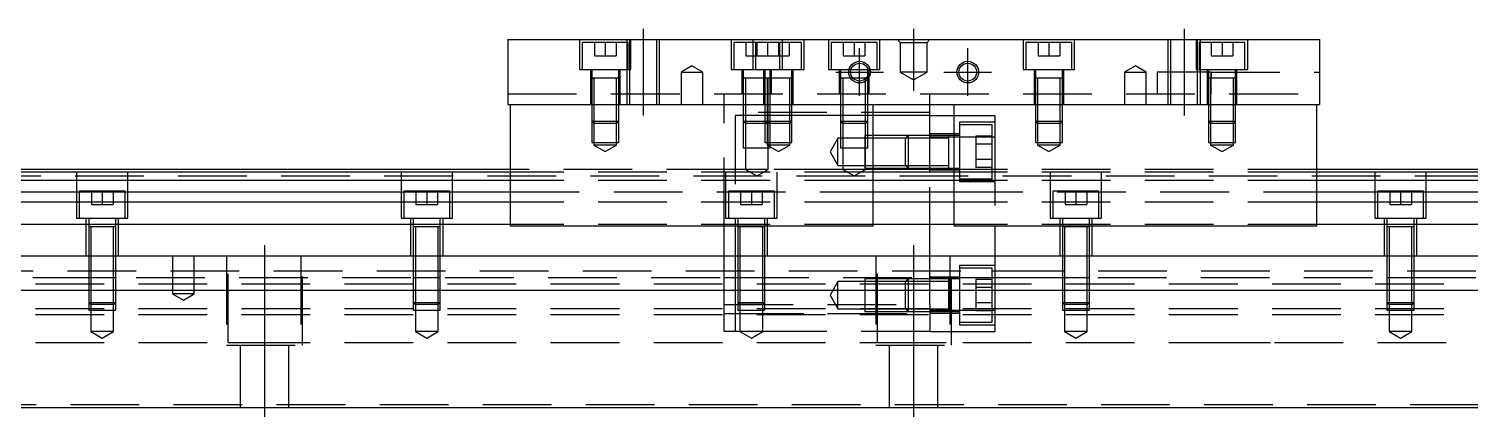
# Model space of a CAD drawing. Extents: x -20 to 1052, y -266 to 102.
# Drawn here: x 246.4 to 512.9, y -226.9 to -154.9 of the extents above; entities that cross this region are included whole.
import ezdxf

# ---------------------------------------------------------------- set-up
doc = ezdxf.new("R2010")
doc.units = 0
doc.linetypes.add('CENTER', pattern=[50.8, 31.75, -6.35, 6.35, -6.35])
doc.linetypes.add('DASHED', pattern=[19.05, 12.7, -6.35])
doc.layers.get('0').update_dxf_attribs({"linetype": 'CONTINUOUS'})
doc.layers.add('CENTER', color=1, linetype='CENTER')

msp = doc.modelspace()

# ---------------------------------------------------------------- linework, layer by layer
at = {"color": 7, "linetype": 'CONTINUOUS'}
for p, q in [((335, -156.93), (335, -168.93)), ((335, -156.93), (485, -156.93)), ((485, -156.93), (485, -168.93)), ((398.770162, -164.03), (398.32967, -164.03)), ((401.500006, -164.03), (401.229838, -164.03)), ((335, -168.93), (485, -168.93)), ((335.5, -191.43), (335.5, -168.93)), ((402.5, -191.43), (402.5, -168.93)), ((413, -181.43), (413, -168.93)), ((417.5, -191.43), (417.5, -168.93)), ((484.5, -191.43), (484.5, -168.93)), ((413, -170.93), (417.5, -170.93)), ((335.5, -180.93), (28, -180.93)), ((763, -180.93), (484.5, -180.93)), ((335.5, -181.43), (0, -181.43)), ((335.5, -182.969608), (0, -182.969608)), ((417.5, -181.43), (402.5, -181.43)), ((417.5, -182.969608), (402.5, -182.969608)), ((820, -181.43), (484.5, -181.43)), ((820, -182.969608), (484.5, -182.969608)), ((0, -185.090392), (335.5, -185.090392)), ((402.5, -185.090392), (417.5, -185.090392)), ((484.5, -185.090392), (820, -185.090392)), ((335.5, -187.000532), (0, -187.000532)), ((417.5, -187.000532), (402.5, -187.000532)), ((820, -187.000532), (484.5, -187.000532)), ((335.5, -191.111934), (0, -191.111934)), ((402.5, -191.43), (335.5, -191.43)), ((417.5, -191.111934), (402.5, -191.111934)), ((484.5, -191.43), (417.5, -191.43)), ((820, -191.111934), (484.5, -191.111934)), ((0, -196.93), (820, -196.93)), ((424.5, -199.68), (425, -199.68)), ((0, -203.23), (820, -203.23)), ((416.5, -204.019994), (416.5, -203.23)), ((416.5, -207.180006), (416.5, -206.63)), ((0, -224.93), (820, -224.93))]:
    msp.add_line(p, q, dxfattribs=at)
at = {"color": 3, "linetype": 'DASHED'}
for p, q in [((348.25, -156.93), (348.25, -162.43)), ((357.000006, -156.93), (357.000006, -157.43)), ((357.5, -156.93), (357.5, -168.93)), ((357.75, -162.43), (357.75, -156.93)), ((362.5, -168.93), (362.5, -156.93)), ((362.999994, -168.93), (362.999994, -156.93)), ((376.25, -156.93), (376.25, -162.43)), ((380.25, -156.93), (380.25, -162.43)), ((385.75, -162.43), (385.75, -156.93)), ((389.75, -162.43), (389.75, -156.93)), ((394.25, -156.93), (394.25, -162.43)), ((403.75, -162.43), (403.75, -156.93)), ((407.5, -157.43), (407, -156.93)), ((412.5, -157.43), (413, -156.93)), ((430.25, -156.93), (430.25, -162.43)), ((439.75, -162.43), (439.75, -156.93)), ((457.000006, -156.93), (457.000006, -168.93)), ((457.5, -156.93), (457.5, -168.93)), ((462.25, -156.93), (462.25, -162.43)), ((462.5, -168.93), (462.5, -156.93)), ((462.999994, -157.43), (462.999994, -156.93)), ((471.75, -162.43), (471.75, -156.93)), ((357.25, -157.43), (348.75, -157.43)), ((348.75, -157.43), (348.75, -162.43)), ((351, -157.43), (351, -159.93)), ((353, -157.43), (353, -159.93)), ((355, -157.43), (355, -159.93)), ((357.000006, -157.43), (357.000006, -162.43)), ((357.25, -162.43), (357.25, -157.43)), ((380.75, -157.43), (376.75, -157.43)), ((376.75, -157.43), (376.75, -162.43)), ((379, -157.43), (379, -159.93)), ((389.25, -157.43), (380.75, -157.43)), ((380.75, -157.43), (380.75, -162.43)), ((381, -157.43), (381, -159.93)), ((383, -157.43), (383, -159.93)), ((385, -157.43), (385, -159.93)), ((385.25, -162.43), (385.25, -157.43)), ((387, -157.43), (387, -159.93)), ((389.25, -162.43), (389.25, -157.43)), ((403.25, -157.43), (394.75, -157.43)), ((394.75, -157.43), (394.75, -162.43)), ((397, -157.43), (397, -159.93)), ((399, -157.43), (399, -159.93)), ((401, -157.43), (401, -159.93)), ((403.25, -162.43), (403.25, -157.43)), ((407.5, -157.43), (407.5, -162.93)), ((407.5, -157.43), (412.5, -157.43)), ((412.5, -162.93), (412.5, -157.43)), ((439.25, -157.43), (430.75, -157.43)), ((430.75, -157.43), (430.75, -162.43)), ((433, -157.43), (433, -159.93)), ((435, -157.43), (435, -159.93)), ((437, -157.43), (437, -159.93)), ((439.25, -162.43), (439.25, -157.43)), ((471.25, -157.43), (462.75, -157.43)), ((462.75, -157.43), (462.75, -162.43)), ((462.999994, -162.43), (462.999994, -157.43)), ((465, -157.43), (465, -159.93)), ((467, -157.43), (467, -159.93)), ((469, -157.43), (469, -159.93)), ((471.25, -162.43), (471.25, -157.43)), ((348.25, -162.43), (357.75, -162.43)), ((350.25, -162.43), (350.25, -168.93)), ((350.5, -162.43), (350.5, -164.03)), ((351, -159.93), (353, -159.93)), ((353, -159.93), (355, -159.93)), ((355.5, -164.03), (355.5, -162.43)), ((355.75, -168.93), (355.75, -162.43)), ((357.000006, -162.43), (357.000006, -168.93)), ((369, -161.7753), (367, -162.93)), ((371, -162.93), (369, -161.7753)), ((376.25, -162.43), (380.25, -162.43)), ((378.25, -162.43), (378.25, -166.93)), ((378.5, -162.43), (378.5, -164.03)), ((379, -159.93), (381, -159.93)), ((380.25, -162.43), (389.75, -162.43)), ((381, -159.93), (383, -159.93)), ((382.25, -162.43), (382.25, -168.93)), ((382.5, -162.43), (382.5, -164.03)), ((383, -159.93), (385, -159.93)), ((383.5, -164.03), (383.5, -162.43)), ((383.75, -166.93), (383.75, -162.43)), ((385, -159.93), (387, -159.93)), ((387.5, -164.03), (387.5, -162.43)), ((387.75, -168.93), (387.75, -162.43)), ((394.25, -162.43), (403.75, -162.43)), ((396.25, -162.43), (396.25, -166.93)), ((396.5, -162.43), (396.5, -164.03)), ((397, -159.93), (399, -159.93)), ((399, -159.93), (401, -159.93)), ((401.5, -163.617386), (401.5, -162.43)), ((401.75, -166.93), (401.75, -162.43)), ((430.25, -162.43), (439.75, -162.43)), ((432.25, -162.43), (432.25, -168.93)), ((432.5, -162.43), (432.5, -164.03)), ((433, -159.93), (435, -159.93)), ((435, -159.93), (437, -159.93)), ((437.5, -164.03), (437.5, -162.43)), ((437.75, -168.93), (437.75, -162.43)), ((451, -161.7753), (449, -162.93)), ((453, -162.93), (451, -161.7753)), ((462.25, -162.43), (471.75, -162.43)), ((462.999994, -168.93), (462.999994, -162.43)), ((464.25, -162.43), (464.25, -168.93)), ((464.5, -162.43), (464.5, -164.03)), ((465, -159.93), (467, -159.93)), ((467, -159.93), (469, -159.93)), ((469.5, -164.03), (469.5, -162.43)), ((469.75, -168.93), (469.75, -162.43)), ((350.5, -164.025), (350.5, -164.03)), ((350.5, -164.03), (350.757448, -164.03)), ((350.757468, -164.03), (350.5, -164.03)), ((350.5, -164.03), (350.5, -164.035)), ((350.5, -164.03), (350.5, -168.92998)), ((355.242552, -164.03), (350.757468, -164.03)), ((350.9, -164.03), (350.9, -168.92998)), ((355.1, -168.92998), (355.1, -164.03)), ((355.5, -164.03), (355.242552, -164.03)), ((355.242602, -164.03), (355.5, -164.03)), ((355.5, -164.03), (355.5, -164.025)), ((355.5, -164.035), (355.5, -164.03)), ((355.5, -168.92998), (355.5, -164.03)), ((367, -162.93), (369, -162.93)), ((367, -162.93), (367, -168.93)), ((369, -162.93), (371, -162.93)), ((371, -168.93), (371, -162.93)), ((378.5, -164.025), (378.5, -164.03)), ((378.5, -164.03), (378.757448, -164.03)), ((378.757468, -164.03), (378.5, -164.03)), ((378.5, -164.03), (378.5, -166.92998)), ((378.5, -164.03), (378.5, -164.035)), ((382.300194, -164.03), (378.757468, -164.03)), ((378.9, -164.03), (378.9, -166.92998)), ((382.5, -164.025), (382.5, -164.03)), ((382.757468, -164.03), (382.5, -164.03)), ((382.5, -164.03), (382.5, -164.035)), ((382.5, -164.03), (382.5, -168.92998)), ((387.242552, -164.03), (382.757468, -164.03)), ((382.9, -164.03), (382.9, -168.92998)), ((383.1, -166.92998), (383.1, -164.03)), ((383.5, -164.03), (383.5, -164.025)), ((383.5, -166.92998), (383.5, -164.03)), ((383.5, -164.035), (383.5, -164.03)), ((387.1, -168.92998), (387.1, -164.03)), ((387.5, -164.03), (387.242552, -164.03)), ((387.5, -164.03), (387.5, -164.025)), ((387.5, -164.035), (387.5, -164.03)), ((387.5, -168.92998), (387.5, -164.03)), ((396.5, -164.025), (396.5, -164.03)), ((396.5, -164.03), (396.757448, -164.03)), ((396.757468, -164.03), (396.5, -164.03)), ((396.5, -164.03), (396.5, -164.035)), ((396.5, -164.03), (396.5, -166.92998)), ((398.329928, -164.03), (396.757468, -164.03)), ((396.9, -164.03), (396.9, -166.92998)), ((398.770318, -164.03), (398.329928, -164.03)), ((401.230084, -164.03), (398.770318, -164.03)), ((401.1, -164.159838), (401.1, -164.03)), ((401.1, -164.60033), (401.1, -164.159838)), ((401.1, -166.92998), (401.1, -164.60033)), ((401.5, -164.03), (401.230084, -164.03)), ((401.242602, -164.03), (401.5, -164.03)), ((401.5, -164.03), (401.5, -163.617386)), ((401.5, -164.03), (401.5, -164.025)), ((401.5, -164.035), (401.5, -164.03)), ((401.5, -164.252876), (401.5, -164.03)), ((401.5, -166.92998), (401.5, -164.252876)), ((412.5, -162.93), (407.5, -162.93)), ((407.5, -162.93), (410, -164.373376)), ((410, -164.373376), (412.5, -162.93)), ((432.5, -164.025), (432.5, -164.03)), ((432.757468, -164.03), (432.5, -164.03)), ((432.5, -164.03), (432.5, -164.035)), ((432.5, -164.03), (432.5, -168.92998)), ((437.242552, -164.03), (432.757468, -164.03)), ((432.9, -164.03), (432.9, -168.92998)), ((437.1, -168.92998), (437.1, -164.03)), ((437.5, -164.03), (437.242552, -164.03)), ((437.5, -164.03), (437.5, -164.025)), ((437.5, -164.035), (437.5, -164.03)), ((437.5, -168.92998), (437.5, -164.03)), ((449, -162.93), (451, -162.93)), ((449, -162.93), (449, -168.93)), ((451, -162.93), (453, -162.93)), ((453, -168.93), (453, -162.93)), ((455, -162.93), (455, -166.93)), ((465, -162.93), (455, -162.93)), ((464.5, -164.025), (464.5, -164.03)), ((464.757468, -164.03), (464.5, -164.03)), ((464.5, -164.03), (464.5, -168.92998)), ((464.5, -164.03), (464.5, -164.035)), ((469.242552, -164.03), (464.757468, -164.03)), ((464.9, -164.03), (464.9, -168.92998)), ((465, -162.93), (485, -162.93)), ((465, -166.93), (465, -162.93)), ((465, -162.93), (465, -164.03)), ((469.1, -168.92998), (469.1, -164.03)), ((469.5, -164.03), (469.242552, -164.03)), ((469.5, -164.03), (469.5, -164.025)), ((469.5, -168.92998), (469.5, -164.03)), ((469.5, -164.035), (469.5, -164.03)), ((335, -166.93), (485, -166.93)), ((375, -168.93), (375, -166.93)), ((378.5, -166.93), (378.5, -168.93)), ((378.500006, -166.93), (378.500006, -168.93)), ((378.9, -166.93), (378.9, -168.93)), ((383.1, -168.93), (383.1, -166.93)), ((383.499994, -168.93), (383.499994, -166.93)), ((383.5, -168.93), (383.5, -166.93)), ((396.5, -166.93), (396.5, -168.93)), ((396.500006, -166.93), (396.500006, -168.93)), ((396.9, -166.93), (401.1, -166.93)), ((396.9, -166.93), (396.9, -168.93)), ((401.1, -168.93), (401.1, -166.93)), ((401.499994, -168.93), (401.499994, -166.93)), ((401.5, -168.93), (401.5, -166.93)), ((413, -168.93), (413, -166.93)), ((350.5, -168.93), (350.5, -172.03)), ((350.500006, -168.93), (350.500006, -172.030006)), ((350.9, -168.93), (350.9, -172.43)), ((355.1, -172.43), (355.1, -168.93)), ((355.499994, -172.030006), (355.499994, -168.93)), ((355.5, -172.03), (355.5, -168.93)), ((375, -191.43), (375, -168.93)), ((413, -170.43), (375, -170.43)), ((378.5, -168.93), (378.5, -172.03)), ((378.500006, -168.93), (378.500006, -172.030006)), ((378.9, -168.93), (378.9, -172.43)), ((382.5, -168.93), (382.5, -172.03)), ((382.500006, -168.93), (382.500006, -172.030006)), ((382.9, -168.93), (382.9, -172.43)), ((383.1, -172.43), (383.1, -168.93)), ((383.499994, -172.030006), (383.499994, -168.93)), ((383.5, -172.03), (383.5, -168.93)), ((387.1, -172.43), (387.1, -168.93)), ((387.499994, -172.030006), (387.499994, -168.93)), ((387.5, -172.03), (387.5, -168.93)), ((396.5, -168.93), (396.5, -172.03)), ((396.500006, -168.93), (396.500006, -172.030006)), ((396.9, -168.93), (396.9, -172.43)), ((401.1, -172.43), (401.1, -168.93)), ((401.499994, -172.030006), (401.499994, -168.93)), ((401.5, -172.03), (401.5, -168.93)), ((432.5, -168.93), (432.5, -172.03)), ((432.500006, -168.93), (432.500006, -172.030006)), ((432.9, -168.93), (432.9, -172.43)), ((437.1, -172.43), (437.1, -168.93)), ((437.499994, -172.030006), (437.499994, -168.93)), ((437.5, -172.03), (437.5, -168.93)), ((464.5, -168.93), (464.5, -172.03)), ((464.500006, -168.93), (464.500006, -172.030006)), ((464.9, -168.93), (464.9, -172.43)), ((469.1, -172.43), (469.1, -168.93)), ((469.499994, -172.030006), (469.499994, -168.93)), ((469.5, -172.03), (469.5, -168.93)), ((350.5, -172.03), (355.5, -172.03)), ((350.5, -172.03), (350.9, -172.43)), ((350.500006, -172.03002), (350.500006, -175.93)), ((355.1, -172.43), (350.9, -172.43)), ((350.9, -172.43002), (350.9, -175.93)), ((355.1, -172.43), (355.5, -172.03)), ((355.1, -175.93), (355.1, -172.43002)), ((355.499994, -175.93), (355.499994, -172.03002)), ((377, -170.93), (377, -196.93)), ((378.5, -170.93), (377, -170.93)), ((378.9, -170.93), (378.5, -170.93)), ((378.5, -172.03), (382.5, -172.03)), ((378.5, -172.03), (378.9, -172.43)), ((378.500006, -172.03002), (378.500006, -176.93)), ((382.5, -170.93), (378.9, -170.93)), ((382.500006, -172.43), (378.9, -172.43)), ((378.9, -172.43002), (378.9, -176.93)), ((382.9, -170.93), (382.5, -170.93)), ((382.5, -172.03), (387.5, -172.03)), ((382.5, -172.03), (382.9, -172.43)), ((382.500006, -172.03002), (382.500006, -175.93)), ((382.9, -172.43), (382.500006, -172.43)), ((383.1, -170.93), (382.9, -170.93)), ((387.1, -172.43), (382.9, -172.43)), ((382.9, -172.43002), (382.9, -175.93)), ((383.5, -170.93), (383.1, -170.93)), ((383.1, -172.43), (383.5, -172.03)), ((383.1, -176.93), (383.1, -172.43002)), ((383.499994, -172.43), (383.499994, -172.03002)), ((383.499994, -175.93), (383.499994, -172.43)), ((387.1, -170.93), (383.5, -170.93)), ((387.5, -170.93), (387.1, -170.93)), ((387.1, -172.43), (387.5, -172.03)), ((387.1, -175.93), (387.1, -172.43002)), ((387.499994, -175.93), (387.499994, -172.03002)), ((396.5, -170.93), (387.5, -170.93)), ((396.9, -170.93), (396.5, -170.93)), ((396.5, -172.03), (401.5, -172.03)), ((396.5, -172.03), (396.9, -172.43)), ((396.500006, -172.03002), (396.500006, -176.93)), ((401.1, -170.93), (396.9, -170.93)), ((401.1, -172.43), (396.9, -172.43)), ((396.9, -172.43002), (396.9, -176.93)), ((401.5, -170.93), (401.1, -170.93)), ((401.1, -172.43), (401.5, -172.03)), ((401.1, -176.93), (401.1, -172.43002)), ((401.499994, -176.93), (401.499994, -172.03002)), ((402.5, -170.93), (401.5, -170.93)), ((413, -170.93), (402.5, -170.93)), ((417.5, -170.93), (425, -170.93)), ((418.5, -172.18), (418.5, -183.18)), ((425, -172.18), (418.5, -172.18)), ((424.5, -172.68), (418.5, -172.68)), ((424.5, -182.68), (424.5, -172.68)), ((425, -170.93), (425, -174.93)), ((432.5, -172.03), (437.5, -172.03)), ((432.5, -172.03), (432.9, -172.43)), ((432.500006, -172.03002), (432.500006, -175.93)), ((437.1, -172.43), (432.9, -172.43)), ((432.9, -172.43002), (432.9, -175.93)), ((437.1, -172.43), (437.5, -172.03)), ((437.1, -175.93), (437.1, -172.43002)), ((437.499994, -175.93), (437.499994, -172.03002)), ((464.5, -172.03), (469.5, -172.03)), ((464.5, -172.03), (464.9, -172.43)), ((464.500006, -172.03002), (464.500006, -175.93)), ((469.1, -172.43), (464.9, -172.43)), ((464.9, -172.43002), (464.9, -175.93)), ((469.1, -172.43), (469.5, -172.03)), ((469.1, -175.93), (469.1, -172.43002)), ((469.499994, -175.93), (469.499994, -172.03002)), ((396, -175.18), (394.556624, -177.68)), ((396, -180.18), (396, -175.18)), ((401, -175.18), (396, -175.18)), ((401, -174.680006), (401, -176.798124)), ((401.499994, -174.680006), (401, -174.680006)), ((408.49998, -175.18), (401, -175.18)), ((402.5, -174.680006), (401.499994, -174.680006)), ((408.99998, -174.680006), (402.5, -174.680006)), ((409, -174.68), (408.5, -175.18)), ((408.5, -180.18), (408.5, -175.18)), ((413, -175.18), (408.5, -175.18)), ((413, -174.680006), (408.999994, -174.680006)), ((409, -174.68), (409, -180.68)), ((413, -174.68), (409, -174.68)), ((418.5, -174.38), (413, -174.38)), ((413, -174.93), (417.5, -174.93)), ((416.5, -174.68), (413.00002, -174.68)), ((416.5, -175.18), (413.00002, -175.18)), ((416.5, -174.68), (416.495, -174.68)), ((416.5, -175.029602), (416.5, -174.68)), ((416.505, -174.68), (416.5, -174.68)), ((417.5, -174.68), (416.5, -174.68)), ((416.5, -177.51997), (416.5, -175.029602)), ((418.5, -174.68), (417.5, -174.68)), ((417.5, -174.93), (425, -174.93)), ((421.5, -174.793248), (421.5, -176.236624)), ((424.5, -174.793248), (421.5, -174.793248)), ((425, -174.93), (425, -191.43)), ((350.500006, -175.93), (355.499994, -175.93)), ((350.9, -175.93), (350.9, -176.43)), ((355.1, -176.43), (350.9, -176.43)), ((350.9, -176.43), (353, -177.642436)), ((353, -177.642436), (355.1, -176.43)), ((355.1, -176.43), (355.1, -175.93)), ((378.500006, -176.93), (383.499994, -176.93)), ((378.9, -176.93), (378.9, -180.93)), ((382.500006, -175.93), (387.499994, -175.93)), ((382.9, -175.93), (382.9, -176.43)), ((387.1, -176.43), (382.9, -176.43)), ((382.9, -176.43), (385, -177.642436)), ((383.1, -180.93), (383.1, -176.93)), ((383.499994, -176.93), (383.499994, -175.93)), ((385, -177.642436), (387.1, -176.43)), ((387.1, -176.43), (387.1, -175.93)), ((394.556624, -177.68), (396, -180.18)), ((396.500006, -176.93), (401.499994, -176.93)), ((396.9, -176.93), (396.9, -180.93)), ((401, -176.798124), (401, -176.933818)), ((401, -176.933818), (401, -180.679994)), ((401.1, -180.93), (401.1, -176.93)), ((416.5, -177.88006), (416.5, -177.51997)), ((416.5, -180.33035), (416.5, -177.88006)), ((424.5, -176.236624), (421.5, -176.236624)), ((421.5, -176.236624), (421.5, -179.123376)), ((432.500006, -175.93), (437.499994, -175.93)), ((432.9, -175.93), (432.9, -176.43)), ((437.1, -176.43), (432.9, -176.43)), ((432.9, -176.43), (435, -177.642436)), ((435, -177.642436), (437.1, -176.43)), ((437.1, -176.43), (437.1, -175.93)), ((464.500006, -175.93), (469.499994, -175.93)), ((464.9, -175.93), (464.9, -176.43)), ((469.1, -176.43), (464.9, -176.43)), ((464.9, -176.43), (467, -177.642436)), ((467, -177.642436), (469.1, -176.43)), ((469.1, -176.43), (469.1, -175.93)), ((377, -180.93), (335.5, -180.93)), ((378.9, -180.93), (377, -180.93)), ((383.1, -180.93), (378.9, -180.93)), ((378.9, -180.93), (381, -182.142436)), ((381, -182.142436), (383.1, -180.93)), ((396.9, -180.93), (383.1, -180.93)), ((396, -180.18), (401, -180.18)), ((401.1, -180.93), (396.9, -180.93)), ((396.9, -180.93), (399, -182.142436)), ((399, -182.142436), (401.1, -180.93)), ((401, -180.18), (408.49998, -180.18)), ((401, -180.679994), (408.99998, -180.679994)), ((413, -180.93), (401.1, -180.93)), ((408.5, -180.18), (413, -180.18)), ((408.5, -180.18), (409, -180.68)), ((409, -180.679994), (413, -180.679994)), ((409, -180.68), (413, -180.68)), ((417.5, -180.93), (413, -180.93)), ((413, -180.98), (418.5, -180.98)), ((413.00002, -180.18), (416.5, -180.18)), ((413.00002, -180.68), (416.5, -180.68)), ((416.495, -180.68), (416.5, -180.68)), ((416.5, -180.68), (416.5, -180.33035)), ((416.5, -180.68), (416.505, -180.68)), ((416.5, -180.68), (417.5, -180.68)), ((417.5, -180.68), (418.5, -180.68)), ((418.5, -180.93), (417.5, -180.93)), ((425, -180.93), (418.5, -180.93)), ((421.5, -179.123376), (421.5, -180.566752)), ((424.5, -179.123376), (421.5, -179.123376)), ((424.5, -180.566752), (421.5, -180.566752)), ((484.5, -180.93), (425, -180.93)), ((763, -182.18), (25, -182.18)), ((255.25, -181.43), (255.25, -189.93)), ((264.75, -189.93), (264.75, -181.43)), ((315.25, -181.43), (315.25, -189.93)), ((324.75, -189.93), (324.75, -181.43)), ((402.5, -181.43), (335.5, -181.43)), ((402.5, -182.969608), (335.5, -182.969608)), ((375.25, -181.43), (375.25, -189.93)), ((384.75, -189.93), (384.75, -181.43)), ((413, -196.93), (413, -181.43)), ((484.5, -181.43), (417.5, -181.43)), ((484.5, -182.969608), (417.5, -182.969608)), ((418.5, -182.68), (424.5, -182.68)), ((418.5, -183.18), (425, -183.18)), ((435.25, -181.43), (435.25, -189.93)), ((444.75, -189.93), (444.75, -181.43)), ((495.25, -181.43), (495.25, -189.93)), ((504.75, -189.93), (504.75, -181.43)), ((264.25, -184.93), (255.75, -184.93)), ((255.75, -184.93), (255.75, -189.93)), ((258, -184.93), (258, -187.43)), ((260, -184.93), (260, -187.43)), ((262, -184.93), (262, -187.43)), ((264.25, -189.93), (264.25, -184.93)), ((324.25, -184.93), (315.75, -184.93)), ((315.75, -184.93), (315.75, -189.93)), ((318, -184.93), (318, -187.43)), ((320, -184.93), (320, -187.43)), ((322, -184.93), (322, -187.43)), ((324.25, -189.93), (324.25, -184.93)), ((335.5, -185.090392), (402.5, -185.090392)), ((384.25, -184.93), (375.75, -184.93)), ((375.75, -184.93), (375.75, -189.93)), ((378, -184.93), (378, -187.43)), ((380, -184.93), (380, -187.43)), ((382, -184.93), (382, -187.43)), ((384.25, -189.93), (384.25, -184.93)), ((417.5, -185.090392), (484.5, -185.090392)), ((444.25, -184.93), (435.75, -184.93)), ((435.75, -184.93), (435.75, -189.93)), ((438, -184.93), (438, -187.43)), ((440, -184.93), (440, -187.43)), ((442, -184.93), (442, -187.43)), ((444.25, -189.93), (444.25, -184.93)), ((504.25, -184.93), (495.75, -184.93)), ((495.75, -184.93), (495.75, -189.93)), ((498, -184.93), (498, -187.43)), ((500, -184.93), (500, -187.43)), ((502, -184.93), (502, -187.43)), ((504.25, -189.93), (504.25, -184.93)), ((258, -187.43), (260, -187.43)), ((260, -187.43), (262, -187.43)), ((318, -187.43), (320, -187.43)), ((320, -187.43), (322, -187.43)), ((402.5, -187.000532), (335.5, -187.000532)), ((378, -187.43), (380, -187.43)), ((380, -187.43), (382, -187.43)), ((484.5, -187.000532), (417.5, -187.000532)), ((438, -187.43), (440, -187.43)), ((440, -187.43), (442, -187.43)), ((498, -187.43), (500, -187.43)), ((500, -187.43), (502, -187.43)), ((255.25, -189.93), (264.75, -189.93)), ((257, -189.93), (257, -196.93)), ((257.5, -189.93), (257.5, -191.53)), ((257.5, -191.525), (257.5, -191.53)), ((257.757468, -191.53), (257.5, -191.53)), ((257.5, -191.53), (257.5, -191.535)), ((257.5, -191.53), (257.5, -196.92998)), ((262.242552, -191.53), (257.757468, -191.53)), ((257.9, -191.53), (257.9, -196.92998)), ((262.1, -196.92998), (262.1, -191.53)), ((262.5, -191.53), (262.242552, -191.53)), ((262.5, -191.53), (262.5, -189.93)), ((262.5, -191.53), (262.5, -191.525)), ((262.5, -191.535), (262.5, -191.53)), ((262.5, -196.92998), (262.5, -191.53)), ((263, -196.93), (263, -189.93)), ((315.25, -189.93), (324.75, -189.93)), ((317, -189.93), (317, -196.93)), ((317.5, -189.93), (317.5, -191.53)), ((317.5, -191.525), (317.5, -191.53)), ((317.757468, -191.53), (317.5, -191.53)), ((317.5, -191.53), (317.5, -191.535)), ((317.5, -191.53), (317.5, -196.92998)), ((322.242552, -191.53), (317.757468, -191.53)), ((317.9, -191.53), (317.9, -196.92998)), ((322.1, -196.92998), (322.1, -191.53)), ((322.5, -191.53), (322.242552, -191.53)), ((322.5, -191.53), (322.5, -189.93)), ((322.5, -191.53), (322.5, -191.525)), ((322.5, -191.535), (322.5, -191.53)), ((322.5, -196.92998), (322.5, -191.53)), ((323, -196.93), (323, -189.93)), ((402.5, -191.111934), (335.5, -191.111934)), ((375, -196.93), (375, -191.43)), ((375.25, -189.93), (384.75, -189.93)), ((377, -189.93), (377, -196.93)), ((377.5, -189.93), (377.5, -191.53)), ((377.5, -191.525), (377.5, -191.53)), ((377.757468, -191.53), (377.5, -191.53)), ((377.5, -191.53), (377.5, -191.535)), ((377.5, -191.53), (377.5, -196.92998)), ((382.242552, -191.53), (377.757468, -191.53)), ((377.9, -191.53), (377.9, -196.92998)), ((382.1, -196.92998), (382.1, -191.53)), ((382.5, -191.53), (382.242552, -191.53)), ((382.5, -191.53), (382.5, -189.93)), ((382.5, -191.53), (382.5, -191.525)), ((382.5, -191.535), (382.5, -191.53)), ((382.5, -196.92998), (382.5, -191.53)), ((383, -196.93), (383, -189.93)), ((484.5, -191.111934), (417.5, -191.111934)), ((425, -191.43), (425, -196.93)), ((435.25, -189.93), (444.75, -189.93)), ((437, -189.93), (437, -196.93)), ((437.5, -189.93), (437.5, -191.53)), ((437.5, -191.525), (437.5, -191.53)), ((437.757468, -191.53), (437.5, -191.53)), ((437.5, -191.53), (437.5, -191.535)), ((437.5, -191.53), (437.5, -196.92998)), ((442.242552, -191.53), (437.757468, -191.53)), ((437.9, -191.53), (437.9, -196.92998)), ((442.1, -196.92998), (442.1, -191.53)), ((442.5, -191.53), (442.242552, -191.53)), ((442.5, -191.53), (442.5, -189.93)), ((442.5, -191.53), (442.5, -191.525)), ((442.5, -191.535), (442.5, -191.53)), ((442.5, -196.92998), (442.5, -191.53)), ((443, -196.93), (443, -189.93)), ((495.25, -189.93), (504.75, -189.93)), ((497, -189.93), (497, -196.93)), ((497.5, -189.93), (497.5, -191.53)), ((497.5, -191.525), (497.5, -191.53)), ((497.757468, -191.53), (497.5, -191.53)), ((497.5, -191.53), (497.5, -191.535)), ((497.5, -191.53), (497.5, -196.92998)), ((502.242552, -191.53), (497.757468, -191.53)), ((497.9, -191.53), (497.9, -196.92998)), ((502.1, -196.92998), (502.1, -191.53)), ((502.5, -191.53), (502.242552, -191.53)), ((502.5, -191.53), (502.5, -189.93)), ((502.5, -191.53), (502.5, -191.525)), ((502.5, -191.535), (502.5, -191.53)), ((502.5, -196.92998), (502.5, -191.53)), ((503, -196.93), (503, -189.93)), ((257.5, -196.93), (257.5, -203.23)), ((257.500006, -196.93), (257.500006, -203.23)), ((257.9, -196.93), (257.9, -203.23)), ((262.1, -203.23), (262.1, -196.93)), ((262.499994, -203.23), (262.499994, -196.93)), ((262.5, -203.23), (262.5, -196.93)), ((273, -196.93), (273, -203.93)), ((277, -203.93), (277, -196.93)), ((283, -196.93), (283, -213.43)), ((283.291796, -212.93), (283.291796, -196.93)), ((296.708204, -196.93), (296.708204, -212.93)), ((297, -213.43), (297, -196.93)), ((317.5, -196.93), (317.5, -203.23)), ((317.500006, -196.93), (317.500006, -203.23)), ((317.9, -196.93), (317.9, -203.23)), ((322.1, -203.23), (322.1, -196.93)), ((322.499994, -203.23), (322.499994, -196.93)), ((322.5, -203.23), (322.5, -196.93)), ((375, -203.23), (375, -196.93)), ((377, -196.93), (377, -203.23)), ((377.5, -196.93), (377.5, -203.23)), ((377.500006, -196.93), (377.500006, -203.23)), ((377.9, -196.93), (377.9, -203.23)), ((382.1, -203.23), (382.1, -196.93)), ((382.499994, -203.23), (382.499994, -196.93)), ((382.5, -203.23), (382.5, -196.93)), ((403, -196.93), (403, -213.43)), ((403.291796, -212.93), (403.291796, -196.93)), ((413, -203.23), (413, -196.93)), ((416.708204, -196.93), (416.708204, -212.93)), ((417, -213.43), (417, -196.93)), ((425, -196.93), (425, -203.23)), ((437.5, -196.93), (437.5, -203.23)), ((437.500006, -196.93), (437.500006, -203.23)), ((437.9, -196.93), (437.9, -203.23)), ((442.1, -203.23), (442.1, -196.93)), ((442.499994, -203.23), (442.499994, -196.93)), ((442.5, -203.23), (442.5, -196.93)), ((497.5, -196.93), (497.5, -203.23)), ((497.500006, -196.93), (497.500006, -203.23)), ((497.9, -196.93), (497.9, -203.23)), ((502.1, -203.23), (502.1, -196.93)), ((502.499994, -203.23), (502.499994, -196.93)), ((502.5, -203.23), (502.5, -196.93)), ((25, -199.68), (763, -199.68)), ((418.5, -198.68), (418.5, -209.68)), ((425, -198.68), (418.5, -198.68)), ((424.5, -199.18), (418.5, -199.18)), ((424.5, -203.23), (424.5, -199.18)), ((0, -202.08), (820, -202.08)), ((56.708204, -200.93), (375, -200.93)), ((257.5, -200.93), (257.9, -200.93)), ((257.9, -200.93), (262.1, -200.93)), ((262.1, -200.93), (262.5, -200.93)), ((317.5, -200.93), (317.9, -200.93)), ((317.9, -200.93), (322.1, -200.93)), ((322.1, -200.93), (322.5, -200.93)), ((375, -200.93), (377, -200.93)), ((377, -200.93), (377.5, -200.93)), ((377.5, -200.93), (377.9, -200.93)), ((377.9, -200.93), (413, -200.93)), ((377.9, -200.93), (382.1, -200.93)), ((382.1, -200.93), (382.5, -200.93)), ((396, -201.68), (394.556624, -204.18)), ((396, -206.68), (396, -201.68)), ((401, -201.68), (396, -201.68)), ((401, -201.180006), (401, -206.63)), ((408.99998, -201.180006), (401, -201.180006)), ((408.49998, -201.68), (401, -201.68)), ((409, -201.18), (408.5, -201.68)), ((408.5, -206.63), (408.5, -201.68)), ((413, -201.68), (408.5, -201.68)), ((409, -201.18), (409, -206.63)), ((413, -201.18), (409, -201.18)), ((413, -201.180006), (409, -201.180006)), ((418.5, -200.88), (413, -200.88)), ((413, -200.93), (418.5, -200.93)), ((416.5, -201.18), (413.00002, -201.18)), ((416.5, -201.68), (413.00002, -201.68)), ((416.5, -201.18), (416.495, -201.18)), ((416.5, -201.529602), (416.5, -201.18)), ((416.505, -201.18), (416.5, -201.18)), ((418.5, -201.18), (416.5, -201.18)), ((416.5, -203.22972), (416.5, -201.529602)), ((418.5, -200.93), (424.5, -200.93)), ((421.5, -201.293248), (421.5, -202.736624)), ((424.5, -201.293248), (421.5, -201.293248)), ((424.5, -200.93), (425, -200.93)), ((425, -200.93), (737.5, -200.93)), ((437.5, -200.93), (437.9, -200.93)), ((437.9, -200.93), (442.1, -200.93)), ((442.1, -200.93), (442.5, -200.93)), ((497.5, -200.93), (497.9, -200.93)), ((497.9, -200.93), (502.1, -200.93)), ((502.1, -200.93), (502.5, -200.93)), ((257.5, -203.23), (257.5, -205.53)), ((257.500006, -203.23), (257.500006, -205.530006)), ((257.9, -203.23), (257.9, -205.93)), ((262.1, -205.93), (262.1, -203.23)), ((262.499994, -205.530006), (262.499994, -203.23)), ((262.5, -205.53), (262.5, -203.23)), ((277, -203.93), (273, -203.93)), ((273, -203.93), (275, -205.0847)), ((275, -205.0847), (277, -203.93)), ((317.5, -203.23), (317.5, -205.53)), ((317.500006, -203.23), (317.500006, -205.530006)), ((317.9, -203.23), (317.9, -205.93)), ((322.1, -205.93), (322.1, -203.23)), ((322.499994, -205.530006), (322.499994, -203.23)), ((322.5, -205.53), (322.5, -203.23)), ((375, -205.93), (375, -203.23)), ((377, -203.23), (377, -206.63)), ((377.5, -203.23), (377.5, -205.53)), ((377.500006, -203.23), (377.500006, -205.530006)), ((377.9, -203.23), (377.9, -205.93)), ((382.1, -205.93), (382.1, -203.23)), ((382.499994, -205.530006), (382.499994, -203.23)), ((382.5, -205.53), (382.5, -203.23)), ((394.556624, -204.18), (396, -206.68)), ((413, -205.93), (413, -203.23)), ((416.5, -204.01997), (416.5, -203.22972)), ((416.5, -204.38006), (416.5, -204.01997)), ((416.5, -206.630124), (416.5, -204.38006)), ((424.5, -202.736624), (421.5, -202.736624)), ((421.5, -202.736624), (421.5, -205.623376)), ((424.5, -206.63), (424.5, -203.23)), ((425, -203.23), (425, -206.63)), ((437.5, -203.23), (437.5, -205.53)), ((437.500006, -203.23), (437.500006, -205.530006)), ((437.9, -203.23), (437.9, -205.93)), ((442.1, -205.93), (442.1, -203.23)), ((442.499994, -205.530006), (442.499994, -203.23)), ((442.5, -205.53), (442.5, -203.23)), ((497.5, -203.23), (497.5, -205.53)), ((497.500006, -203.23), (497.500006, -205.530006)), ((497.9, -203.23), (497.9, -205.93)), ((502.1, -205.93), (502.1, -203.23)), ((502.499994, -205.530006), (502.499994, -203.23)), ((502.5, -205.53), (502.5, -203.23)), ((0, -206.63), (820, -206.63)), ((0, -207.78), (820, -207.78)), ((257.5, -205.53), (262.5, -205.53)), ((257.5, -205.53), (257.9, -205.93)), ((257.500006, -205.53002), (257.500006, -206.63)), ((257.500006, -206.63), (257.500006, -206.93)), ((257.500006, -206.93), (262.499994, -206.93)), ((262.1, -205.93), (257.9, -205.93)), ((257.9, -205.93002), (257.9, -206.93)), ((257.9, -206.93), (257.9, -210.93)), ((262.1, -205.93), (262.5, -205.53)), ((262.1, -206.93), (262.1, -205.93002)), ((262.1, -210.93), (262.1, -206.93)), ((262.499994, -206.63), (262.499994, -205.53002)), ((262.499994, -206.93), (262.499994, -206.63)), ((317.5, -205.53), (322.5, -205.53)), ((317.5, -205.53), (317.9, -205.93)), ((317.500006, -205.53002), (317.500006, -206.63)), ((317.500006, -206.63), (317.500006, -206.93)), ((317.500006, -206.93), (322.499994, -206.93)), ((322.1, -205.93), (317.9, -205.93)), ((317.9, -205.93002), (317.9, -206.93)), ((317.9, -206.93), (317.9, -210.93)), ((322.1, -205.93), (322.5, -205.53)), ((322.1, -206.93), (322.1, -205.93002)), ((322.1, -210.93), (322.1, -206.93)), ((322.499994, -206.63), (322.499994, -205.53002)), ((322.499994, -206.93), (322.499994, -206.63)), ((375, -206.63), (375, -205.93)), ((375, -205.93), (413, -205.93)), ((375, -210.93), (375, -206.63)), ((375, -207.55077), (413, -207.55077)), ((375, -207.55077), (377, -207.55077)), ((377, -206.63), (377, -210.93)), ((377, -207.55077), (413, -207.55077)), ((377.5, -205.53), (382.5, -205.53)), ((377.5, -205.53), (377.9, -205.93)), ((377.500006, -205.53002), (377.500006, -206.63)), ((377.500006, -206.63), (377.500006, -206.93)), ((377.500006, -206.93), (382.499994, -206.93)), ((382.1, -205.93), (377.9, -205.93)), ((377.9, -205.93002), (377.9, -206.93)), ((377.9, -206.93), (377.9, -210.93)), ((382.1, -205.93), (382.5, -205.53)), ((382.1, -206.93), (382.1, -205.93002)), ((382.1, -210.93), (382.1, -206.93)), ((382.499994, -206.63), (382.499994, -205.53002)), ((382.499994, -206.93), (382.499994, -206.63)), ((396, -206.68), (401, -206.68)), ((401, -206.63), (401, -207.179994)), ((401, -206.68), (408.49998, -206.68)), ((401, -207.179994), (408.99998, -207.179994)), ((408.5, -206.68), (408.5, -206.63)), ((408.5, -206.68), (413, -206.68)), ((408.5, -206.68), (409, -207.18)), ((408.999994, -207.179994), (413, -207.179994)), ((409, -206.63), (409, -207.18)), ((409, -207.18), (413, -207.18)), ((413, -205.93), (413, -206.63)), ((413, -206.63), (413, -210.93)), ((413, -206.93), (425, -206.93)), ((413, -207.48), (418.5, -207.48)), ((413.00002, -206.68), (416.5, -206.68)), ((413.00002, -207.18), (416.5, -207.18)), ((416.495, -207.18), (416.5, -207.18)), ((416.5, -206.83035), (416.5, -206.630124)), ((416.5, -207.18), (416.5, -206.83035)), ((416.5, -207.18), (416.505, -207.18)), ((416.5, -207.18), (418.5, -207.18)), ((421.5, -205.623376), (421.5, -207.066752)), ((424.5, -205.623376), (421.5, -205.623376)), ((424.5, -207.066752), (421.5, -207.066752)), ((424.5, -209.18), (424.5, -206.63)), ((425, -206.63), (425, -206.93)), ((425, -206.93), (425, -210.93)), ((437.5, -205.53), (442.5, -205.53)), ((437.5, -205.53), (437.9, -205.93)), ((437.500006, -205.53002), (437.500006, -206.63)), ((437.500006, -206.63), (437.500006, -206.93)), ((437.500006, -206.93), (442.499994, -206.93)), ((442.1, -205.93), (437.9, -205.93)), ((437.9, -205.93002), (437.9, -206.93)), ((437.9, -206.93), (437.9, -210.93)), ((442.1, -205.93), (442.5, -205.53)), ((442.1, -206.93), (442.1, -205.93002)), ((442.1, -210.93), (442.1, -206.93)), ((442.499994, -206.63), (442.499994, -205.53002)), ((442.499994, -206.93), (442.499994, -206.63)), ((497.5, -205.53), (502.5, -205.53)), ((497.5, -205.53), (497.9, -205.93)), ((497.500006, -205.53002), (497.500006, -206.63)), ((497.500006, -206.63), (497.500006, -206.93)), ((497.500006, -206.93), (502.499994, -206.93)), ((502.1, -205.93), (497.9, -205.93)), ((497.9, -205.93002), (497.9, -206.93)), ((497.9, -206.93), (497.9, -210.93)), ((502.1, -205.93), (502.5, -205.53)), ((502.1, -206.93), (502.1, -205.93002)), ((502.1, -210.93), (502.1, -206.93)), ((502.499994, -206.63), (502.499994, -205.53002)), ((502.499994, -206.93), (502.499994, -206.63)), ((418.5, -209.18), (424.5, -209.18)), ((418.5, -209.68), (425, -209.68)), ((0, -212.93), (463.291796, -212.93)), ((262.1, -210.93), (257.9, -210.93)), ((257.9, -210.93), (260, -212.142436)), ((260, -212.142436), (262.1, -210.93)), ((283.291796, -212.93), (296.708204, -212.93)), ((322.1, -210.93), (317.9, -210.93)), ((317.9, -210.93), (320, -212.142436)), ((320, -212.142436), (322.1, -210.93)), ((377.9, -210.93), (375, -210.93)), ((382.1, -210.93), (377.9, -210.93)), ((382.1, -210.93), (377.9, -210.93)), ((377.9, -210.93), (380, -212.142436)), ((380, -212.142436), (382.1, -210.93)), ((413, -210.93), (382.1, -210.93)), ((403.291796, -212.93), (416.708204, -212.93)), ((413, -210.93), (425, -210.93)), ((442.1, -210.93), (437.9, -210.93)), ((437.9, -210.93), (440, -212.142436)), ((440, -212.142436), (442.1, -210.93)), ((463.291796, -212.93), (476.708204, -212.93)), ((476.708204, -212.93), (763.291796, -212.93)), ((502.1, -210.93), (497.9, -210.93)), ((497.9, -210.93), (500, -212.142436)), ((500, -212.142436), (502.1, -210.93)), ((283, -213.43), (297, -213.43)), ((285.5, -213.43), (285.5, -224.93)), ((294.5, -224.93), (294.5, -213.43)), ((403, -213.43), (417, -213.43)), ((405.5, -213.43), (405.5, -224.93)), ((414.5, -224.93), (414.5, -213.43)), ((6.499992, -224.43), (820, -224.43))]:
    msp.add_line(p, q, dxfattribs=at)
at = {"color": 3, "linetype": 'CONTINUOUS'}
for centre in [(400, -162.93), (420, -162.93)]:
    msp.add_circle(centre, 2, dxfattribs=at)
at = {"color": 7, "linetype": 'CONTINUOUS'}
for centre in [(400, -162.93), (420, -162.93)]:
    msp.add_circle(centre, 1.65, dxfattribs=at)
at = {"layer": 'CENTER', "color": 1, "linetype": 'CENTER'}
for p, q in [((360, -154.93), (360, -170.93)), ((410, -154.93), (410, -166.373376)), ((460, -154.93), (460, -170.93)), ((400, -167.33), (400, -158.53)), ((420, -167.33), (420, -158.53)), ((395.6, -162.93), (404.4, -162.93)), ((415.6, -162.93), (424.4, -162.93)), ((290, -194.93), (290, -226.93)), ((410, -194.93), (410, -226.93))]:
    msp.add_line(p, q, dxfattribs=at)

doc.saveas('drawing.dxf')
